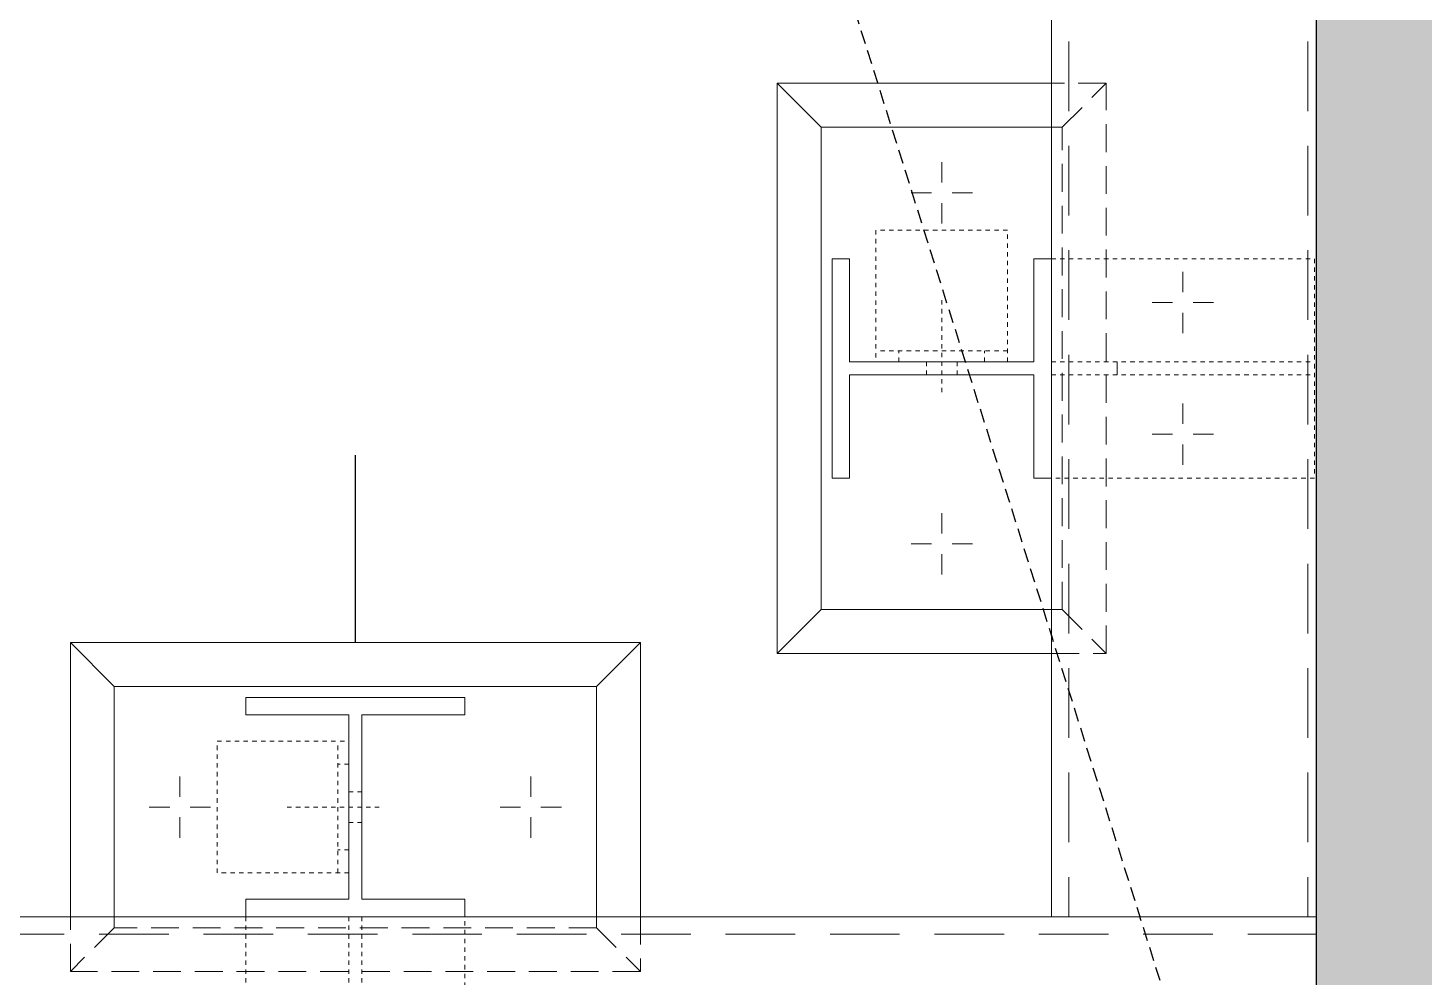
# Model space of a CAD drawing. Header units: millimetres. Extents: x -25371 to 2282244, y -90657 to 147824.
# Drawn here: x 1534545 to 1535182, y -73222 to -72789 of the extents above; entities that cross this region are included whole.
import ezdxf
from ezdxf.xclip import XClip

# ---------------------------------------------------------------- set-up
doc = ezdxf.new("R2010")
doc.units = ezdxf.units.MM
doc.header["$XCLIPFRAME"] = 0
doc.set_wipeout_variables(frame=1)
for name, pattern in [('HIDDEN', [9.525, 6.35, -3.175]), ('XKITLINE00', [0]), ('XKITLINE02', [4, 2, -2])]:
    doc.linetypes.add(name, pattern=pattern)
for name, color, linetype in [('000 - 0_SYM_DWG_HIDDENlINE_TEXT_COLOR_1', 7, 'Continuous'), ('000 - CONCRETE_WALL_HATCH_', 7, 'Continuous'), ('000 - EXISTING_STEEL-STRUCTURE_CUT_COLOR_4', 7, 'Continuous'), ('000 - EXISTING_STEEL-STRUCTURE_HATCH_', 7, 'Continuous'), ('000 - EXISTING_STEEL-STRUCTURE_HIDDEN_', 7, 'Continuous'), ('000 - EXISTING_STEEL-STRUCTURE_MAIN_COLOR_1', 7, 'Continuous'), ('000 - EXISTING_STEEL-STRUCTURE_MAIN_COLOR_2', 7, 'Continuous'), ('000 - EXISTING_STEEL-STRUCTURE_MAIN_COLOR_3', 7, 'Continuous'), ('000 - EXISTING_STEEL-STRUCTURE_WIPEOUT_', 7, 'Continuous'), ('010 - ASPG_FLASHING_MAIN_COLOR_2', 7, 'Continuous'), ('010 - ASPG_FLASHING_MAIN_COLOR_4', 7, 'Continuous'), ('010 - ASPG_FLASHING_WIPEOUT_', 7, 'Continuous'), ('010 - ASPG_FLASING_WIPEOUT_', 7, 'Continuous')]:
    doc.layers.add(name, color=color, linetype=linetype)

# ---------------------------------------------------------------- blocks, each defined once
blk = doc.blocks.new('C-1-VS01_REV00_20260615-120454_LOPF_EX')
at = {"layer": '000 - 0_SYM_DWG_HIDDENlINE_TEXT_COLOR_1', "color": 7, "linetype": 'HIDDEN'}
blk.add_line((6999.537, 11869.999), (9649.537, 3449.999), dxfattribs=at)
blk = doc.blocks.new('*U2151')
at = {"layer": '000 - CONCRETE_WALL_HATCH_'}
h = blk.add_hatch(dxfattribs=at)
h.set_pattern_fill('DOTS', scale=0.5)
h.set_pattern_definition([(0, (0, 0), (19.8438, 39.6875), [0, -39.6875])])
h.paths.add_polyline_path([(0, -52), (968.7, -52), (872.7, -52)])
at = {"layer": '010 - ASPG_FLASHING_MAIN_COLOR_2', "color": 7}
blk.add_lwpolyline([(0, -52), (968.7, -52), (872.7, -52), (0, -52)], close=True, dxfattribs=at)
at = {"color": 7}
blk.add_wipeout([(0, 69.3), (1090, 69.3), (968.7, -52), (0, -52)], dxfattribs=at).dxf.layer = '010 - ASPG_FLASING_WIPEOUT_'
at = {"layer": '000 - CONCRETE_WALL_HATCH_'}
h = blk.add_hatch(dxfattribs=at)
h.set_pattern_fill('DOTS', scale=0.1)
h.set_pattern_definition([(0, (0, 0), (3.96875, 7.9375), [0, -7.9375])])
h.paths.add_polyline_path([(0, 69.3), (1090, 69.3), (968.7, -52), (0, -52)])
at = {"layer": '010 - ASPG_FLASHING_MAIN_COLOR_4', "color": 7}
blk.add_lwpolyline([(0, 69.3), (1090, 69.3), (968.7, -52), (0, -52)], close=True, dxfattribs=at)
blk = doc.blocks.new('*U2191')
at = {"layer": '000 - EXISTING_STEEL-STRUCTURE_HIDDEN_', "color": 7, "linetype": 'XKITLINE00', "lineweight": 0}
for p, q in [((-80, 64), (-80, 54.68)), ((-80, 64), (-80, 54.68)), ((80, 64), (80, 54.68)), ((80, 64), (80, 54.68)), ((-94, 50), (-84.68, 50)), ((-94, 50), (-84.68, 50)), ((-80, 36), (-80, 45.32)), ((-80, 36), (-80, 45.32)), ((-66, 50), (-75.32, 50)), ((-66, 50), (-75.32, 50)), ((66, 50), (75.32, 50)), ((66, 50), (75.32, 50)), ((80, 36), (80, 45.32)), ((80, 36), (80, 45.32)), ((94, 50), (84.68, 50)), ((94, 50), (84.68, 50))]:
    blk.add_line(p, q, dxfattribs=at)
at = {"layer": '000 - EXISTING_STEEL-STRUCTURE_HIDDEN_', "color": 7, "linetype": 'XKITLINE02', "lineweight": 0}
for p, q in [((3, 69.5), (8, 69.5)), ((3, 57), (-3, 57)), ((-3, 57), (3, 57)), ((-10.92, 50), (32, 50)), ((3, 43), (-3, 43)), ((-3, 43), (3, 43)), ((3, 30.5), (8, 30.5))]:
    blk.add_line(p, q, dxfattribs=at)
at = {"layer": '000 - EXISTING_STEEL-STRUCTURE_MAIN_COLOR_1', "color": 7, "linetype": 'XKITLINE02', "lineweight": 0}
blk.add_line((8, 20), (8, 80), dxfattribs=at)
blk.add_lwpolyline([(3, 20), (63, 20), (63, 80), (3, 80)], dxfattribs=at)
at = {"layer": '000 - EXISTING_STEEL-STRUCTURE_MAIN_COLOR_2', "color": 7, "lineweight": 0}
for p, q in [((-130, 125), (-110, 105)), ((130, 125), (110, 105))]:
    blk.add_line(p, q, dxfattribs=at)
at = {"color": 7}
blk.add_wipeout([(-250, 0), (-250, -125), (8197.7, -125), (8197.7, 0)], dxfattribs=at).dxf.layer = '000 - EXISTING_STEEL-STRUCTURE_WIPEOUT_'
at = {"layer": '000 - EXISTING_STEEL-STRUCTURE_CUT_COLOR_4', "color": 7, "lineweight": 0}
blk.add_lwpolyline([(-50, 0), (-50, 8), (-3, 8), (-3, 92), (-50, 92), (-50, 100), (50, 100), (50, 92), (3, 92), (3, 8), (50, 8), (50, 0)], close=True, dxfattribs=at)
at = {"layer": '000 - EXISTING_STEEL-STRUCTURE_HATCH_', "color": 7, "linetype": 'XKITLINE02', "lineweight": 0}
for p, q in [((-3, 0), (-3, -120)), ((3, 0), (3, -120))]:
    blk.add_line(p, q, dxfattribs=at)
blk.add_lwpolyline([(50, 0), (50, -120), (-50, -120), (-50, 0)], dxfattribs=at)
at = {"layer": '000 - EXISTING_STEEL-STRUCTURE_HIDDEN_', "color": 7, "linetype": 'HIDDEN', "lineweight": 0, "ltscale": 2}
for p, q in [((-110, -5), (-130, -25)), ((110, -5), (130, -25))]:
    blk.add_line(p, q, dxfattribs=at)
at = {"layer": '000 - EXISTING_STEEL-STRUCTURE_HIDDEN_', "color": 7, "linetype": 'HIDDEN', "lineweight": 0, "ltscale": 5}
for p, q in [((8197.7, -8), (-250, -8)), ((8197.7, -117), (-250, -117))]:
    blk.add_line(p, q, dxfattribs=at)
at = {"layer": '000 - EXISTING_STEEL-STRUCTURE_HIDDEN_', "color": 7, "linetype": 'XKITLINE00', "lineweight": 0}
for p, q in [((-3, -30), (3, -30)), ((-30, -46), (-30, -55.32)), ((30, -46), (30, -55.32)), ((-44, -60), (-34.68, -60)), ((-16, -60), (-25.32, -60)), ((16, -60), (25.32, -60)), ((44, -60), (34.68, -60)), ((-30, -74), (-30, -64.68)), ((30, -74), (30, -64.68))]:
    blk.add_line(p, q, dxfattribs=at)
at = {"layer": '000 - EXISTING_STEEL-STRUCTURE_HIDDEN_', "color": 7, "linetype": 'HIDDEN', "lineweight": 0, "ltscale": 2}
for points in [[(-130, 0), (-130, -25), (130, -25), (130, 0)], [(-110, 0), (-110, -5), (110, -5), (110, 0)]]:
    blk.add_lwpolyline(points, dxfattribs=at)
at = {"layer": '000 - EXISTING_STEEL-STRUCTURE_MAIN_COLOR_2', "color": 7, "lineweight": 0}
for points in [[(130, 0), (130, 125), (-130, 125), (-130, 0)], [(110, 0), (110, 105), (-110, 105), (-110, 0)]]:
    blk.add_lwpolyline(points, dxfattribs=at)
at = {"layer": '000 - EXISTING_STEEL-STRUCTURE_MAIN_COLOR_3', "color": 7, "lineweight": 0}
blk.add_lwpolyline([(-250, 0), (-250, -125), (8197.7, -125), (8197.7, 0), (-250, 0)], close=True, dxfattribs=at)
blk = doc.blocks.new('C-1-VS01_REV00_20260628-183840_LOPF_STEEL-FRAME_')
at = {"color": 7}
blk.add_line((9259.54, 3677.3), (9259.54, 3762.73), dxfattribs=at)
at = {"layer": '000 - EXISTING_STEEL-STRUCTURE_HIDDEN_', "color": 7, "linetype": 'XKITLINE02', "lineweight": 0}
for p, q in [((9256.54, 3621.8), (9251.54, 3621.8)), ((9256.54, 3609.3), (9262.54, 3609.3)), ((9262.54, 3609.3), (9256.54, 3609.3)), ((9270.46, 3602.3), (9227.54, 3602.3)), ((9256.54, 3595.3), (9262.54, 3595.3)), ((9262.54, 3595.3), (9256.54, 3595.3)), ((9256.54, 3582.8), (9251.54, 3582.8))]:
    blk.add_line(p, q, dxfattribs=at)
at = {"layer": '000 - EXISTING_STEEL-STRUCTURE_HIDDEN_', "color": 7, "linetype": 'XKITLINE00', "lineweight": 0}
for p, q in [((9179.54, 3616.3), (9179.54, 3606.98)), ((9179.54, 3616.3), (9179.54, 3606.98)), ((9339.54, 3616.3), (9339.54, 3606.98)), ((9339.54, 3616.3), (9339.54, 3606.98)), ((9165.54, 3602.3), (9174.86, 3602.3)), ((9165.54, 3602.3), (9174.86, 3602.3)), ((9193.54, 3602.3), (9184.21, 3602.3)), ((9193.54, 3602.3), (9184.21, 3602.3)), ((9325.54, 3602.3), (9334.86, 3602.3)), ((9325.54, 3602.3), (9334.86, 3602.3)), ((9353.54, 3602.3), (9344.21, 3602.3)), ((9353.54, 3602.3), (9344.21, 3602.3)), ((9179.54, 3588.3), (9179.54, 3597.62)), ((9179.54, 3588.3), (9179.54, 3597.62)), ((9339.54, 3588.3), (9339.54, 3597.62)), ((9339.54, 3588.3), (9339.54, 3597.62))]:
    blk.add_line(p, q, dxfattribs=at)
at = {"layer": '000 - EXISTING_STEEL-STRUCTURE_MAIN_COLOR_1', "color": 7, "linetype": 'XKITLINE02', "lineweight": 0}
blk.add_line((9251.54, 3572.3), (9251.54, 3632.3), dxfattribs=at)
blk.add_lwpolyline([(9256.54, 3572.3), (9196.54, 3572.3), (9196.54, 3632.3), (9256.54, 3632.3)], dxfattribs=at)
at = {"layer": '000 - EXISTING_STEEL-STRUCTURE_MAIN_COLOR_2', "color": 7, "lineweight": 0}
for p, q in [((9129.54, 3677.3), (9149.54, 3657.3)), ((9389.54, 3677.3), (9369.54, 3657.3))]:
    blk.add_line(p, q, dxfattribs=at)
at = {"layer": '000 - EXISTING_STEEL-STRUCTURE_MAIN_COLOR_1', "color": 7, "rotation": 90}
blk.add_blockref('*U2191', (9577, 3802.3), dxfattribs=at)
at = {"color": 7}
blk.add_wipeout([(9702, 3552.3), (9702, 3427.3), (6999.54, 3427.3), (6999.54, 3552.3)], dxfattribs=at).dxf.layer = '000 - EXISTING_STEEL-STRUCTURE_WIPEOUT_'
at = {"layer": '000 - EXISTING_STEEL-STRUCTURE_CUT_COLOR_4', "color": 7, "lineweight": 0}
blk.add_lwpolyline([(9309.54, 3552.3), (9309.54, 3560.3), (9262.54, 3560.3), (9262.54, 3644.3), (9309.54, 3644.3), (9309.54, 3652.3), (9209.54, 3652.3), (9209.54, 3644.3), (9256.54, 3644.3), (9256.54, 3560.3), (9209.54, 3560.3), (9209.54, 3552.3)], close=True, dxfattribs=at)
at = {"layer": '000 - EXISTING_STEEL-STRUCTURE_HATCH_', "color": 7, "linetype": 'XKITLINE02', "lineweight": 0}
for p, q in [((9256.54, 3552.3), (9256.54, 3432.3)), ((9262.54, 3552.3), (9262.54, 3432.3))]:
    blk.add_line(p, q, dxfattribs=at)
blk.add_lwpolyline([(9209.54, 3552.3), (9209.54, 3432.3), (9309.54, 3432.3), (9309.54, 3552.3)], dxfattribs=at)
at = {"layer": '000 - EXISTING_STEEL-STRUCTURE_HIDDEN_', "color": 7, "linetype": 'HIDDEN', "lineweight": 0, "ltscale": 2}
for p, q in [((9149.54, 3547.3), (9129.54, 3527.3)), ((9369.54, 3547.3), (9389.54, 3527.3))]:
    blk.add_line(p, q, dxfattribs=at)
at = {"layer": '000 - EXISTING_STEEL-STRUCTURE_HIDDEN_', "color": 7, "linetype": 'HIDDEN', "lineweight": 0, "ltscale": 5}
blk.add_line((6999.54, 3544.3), (9702, 3544.3), dxfattribs=at)
at = {"layer": '000 - EXISTING_STEEL-STRUCTURE_HIDDEN_', "color": 7, "linetype": 'HIDDEN', "lineweight": 0, "ltscale": 2}
for points in [[(9389.54, 3552.3), (9389.54, 3527.3), (9129.54, 3527.3), (9129.54, 3552.3)], [(9369.54, 3552.3), (9369.54, 3547.3), (9149.54, 3547.3), (9149.54, 3552.3)]]:
    blk.add_lwpolyline(points, dxfattribs=at)
at = {"layer": '000 - EXISTING_STEEL-STRUCTURE_MAIN_COLOR_2', "color": 7, "lineweight": 0}
for points in [[(9129.54, 3552.3), (9129.54, 3677.3), (9389.54, 3677.3), (9389.54, 3552.3)], [(9149.54, 3552.3), (9149.54, 3657.3), (9369.54, 3657.3), (9369.54, 3552.3)]]:
    blk.add_lwpolyline(points, dxfattribs=at)
at = {"layer": '000 - EXISTING_STEEL-STRUCTURE_MAIN_COLOR_3', "color": 7, "lineweight": 0}
blk.add_lwpolyline([(9702, 3552.3), (9702, 3427.3), (6999.54, 3427.3), (6999.54, 3552.3), (9702, 3552.3)], close=True, dxfattribs=at)

msp = doc.modelspace()

# ---------------------------------------------------------------- block references
at = {"color": 7}
ref = msp.add_blockref('C-1-VS01_REV00_20260628-183840_LOPF_STEEL-FRAME_', (1525434.648, -76746.665), dxfattribs=at)
XClip(ref).set_block_clipping_path([(6799.538072401, 3099.9992327314), (9849.5372114771, 12051.9999999998)])

# ---------------------------------------------------------------- next in the draw order: block references
msp.add_blockref('C-1-VS01_REV00_20260615-120454_LOPF_EX', (1525434.648, -76746.665), dxfattribs=at)

# ---------------------------------------------------------------- next in the draw order: block references
at = {"color": 7, "xscale": -1, "yscale": -1, "rotation": 90}
msp.add_blockref('*U2151', (1535184.648, -72346.665), dxfattribs=at)

doc.saveas('drawing.dxf')
